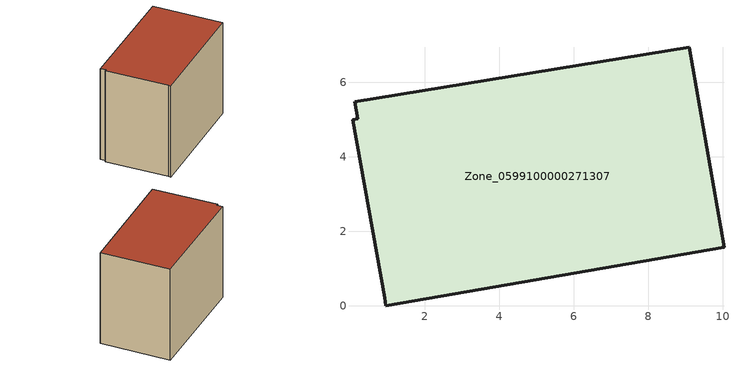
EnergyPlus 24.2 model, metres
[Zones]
Zone_0599100000271307
 floor ground (C_G): 0.2,5.03 0.11,5.47 9.1,6.94 10.03,1.56 0.95,0 0.93,0.21 0.06,4.99 z0
 wall outside (C_F): 0.95,0 10.03,1.56 9.1,6.94 0.11,5.47 0.2,5.03 0.06,4.99 0.93,0.21 0.95,0 z0:7.67
 roof outside (C_R): 0.11,5.47 0.2,5.03 0.06,4.99 0.93,0.21 0.95,0 10.03,1.56 9.1,6.94 z7.67
[BUILDING]
Pand.0599100000271307: North Axis=0; Terrain=City; Loads Convergence Tolerance Value=0.04; Temperature Convergence Tolerance Value=0.4; Solar Distribution=FullExterior; Maximum Number of Warmup Days=25; Minimum Number of Warmup Days=1
[Site:Location]
Rotterdam.The.Hague.AP_ZH_NLD Design_Conditions: Latitude=51.96; Longitude=4.45; Time Zone=1; Elevation=-4.5
[SITE:GROUNDTEMPERATURE:BUILDINGSURFACE]
18, 18, 18, 18, 18, 18, 18, 18, 18, 18, 18, 18
[MATERIAL] Thermal Absorptance=0.9; Solar Absorptance=0.7; Visible Absorptance=0.7
Name | Roughness | Thickness | Conductivity | Density | Specific Heat
G.TI.1946 | MediumSmooth | 0.15 | 1 | 540 | 1210
F.TI.1946 | Rough | 0.3 | 0.857143 | 1920 | 840
R.TI.1946 | MediumRough | 0.2 | 0.1 | 1500 | 1000
[CONSTRUCTION]
C_G: G.TI.1946
C_F: F.TI.1946
C_R: R.TI.1946
[ZONE]
Zone_0599100000271307: Type=1; Multiplier=1; Ceiling Height=Autocalculate; Volume=Autocalculate; Floor Area=autocalculate; Part of Total Floor Area=Yes
[ZONEINFILTRATION:DESIGNFLOWRATE]
Infil_Zone_0599100000271307: Zone or ZoneList or Space or SpaceList=Zone_0599100000271307; Schedule=AlwaysOn; Design Flow Rate Calculation Method=Flow/Area; Flow Rate per Floor Area=0.003; Constant Term Coefficient=1; Temperature Term Coefficient=0; Velocity Term Coefficient=0; Velocity Squared Term Coefficient=0
[HVACTEMPLATE:ZONE:IDEALLOADSAIRSYSTEM]
Zone_0599100000271307: Maximum Heating Supply Air Temperature=50; Minimum Cooling Supply Air Temperature=13; Maximum Heating Supply Air Humidity Ratio=0.0156; Minimum Cooling Supply Air Humidity Ratio=0.0077; Heating Limit=NoLimit; Cooling Limit=NoLimit; Dehumidification Control Type=ConstantSensibleHeatRatio; Cooling Sensible Heat Ratio=0.7; Dehumidification Setpoint=60; Humidification Control Type=None; Humidification Setpoint=30; Outdoor Air Method=None; Outdoor Air Flow Rate per Person=0.00944; Outdoor Air Flow Rate per Zone Floor Area=0; Outdoor Air Flow Rate per Zone=0; Demand Controlled Ventilation Type=None; Outdoor Air Economizer Type=NoEconomizer; Heat Recovery Type=None; Sensible Heat Recovery Effectiveness=0.7; Latent Heat Recovery Effectiveness=0.65
[ZONECONTROL:THERMOSTAT]
ThermostatControl_Zone_0599100000271307: Zone or ZoneList=Zone_0599100000271307; Control Type Schedule=DualSetpointControlType; Control 1=Thermostat_Zone_0599100000271307; Temperature Difference Between Cutout And Setpoint=0
[THERMOSTATSETPOINT:DUALSETPOINT]
Thermostat_Zone_0599100000271307: Heating Setpoint Temperature Schedule=HeatingSetpoint_Zone_0599100000271307; Cooling Setpoint Temperature Schedule=CoolingSetpoint_Zone_0599100000271307
[SCHEDULE:COMPACT]
HeatingSetpoint_Zone_0599100000271307: Through: 12/31, For: AllDays, Until: 24:00, 21
CoolingSetpoint_Zone_0599100000271307: Through: 12/31, For: AllDays, Until: 24:00, 24
DualSetpointControlType: Through: 12/31, For: AllDays, Until: 24:00, 4
AlwaysOn: Through: 12/31, For: AllDays, Until: 24:00, 1
